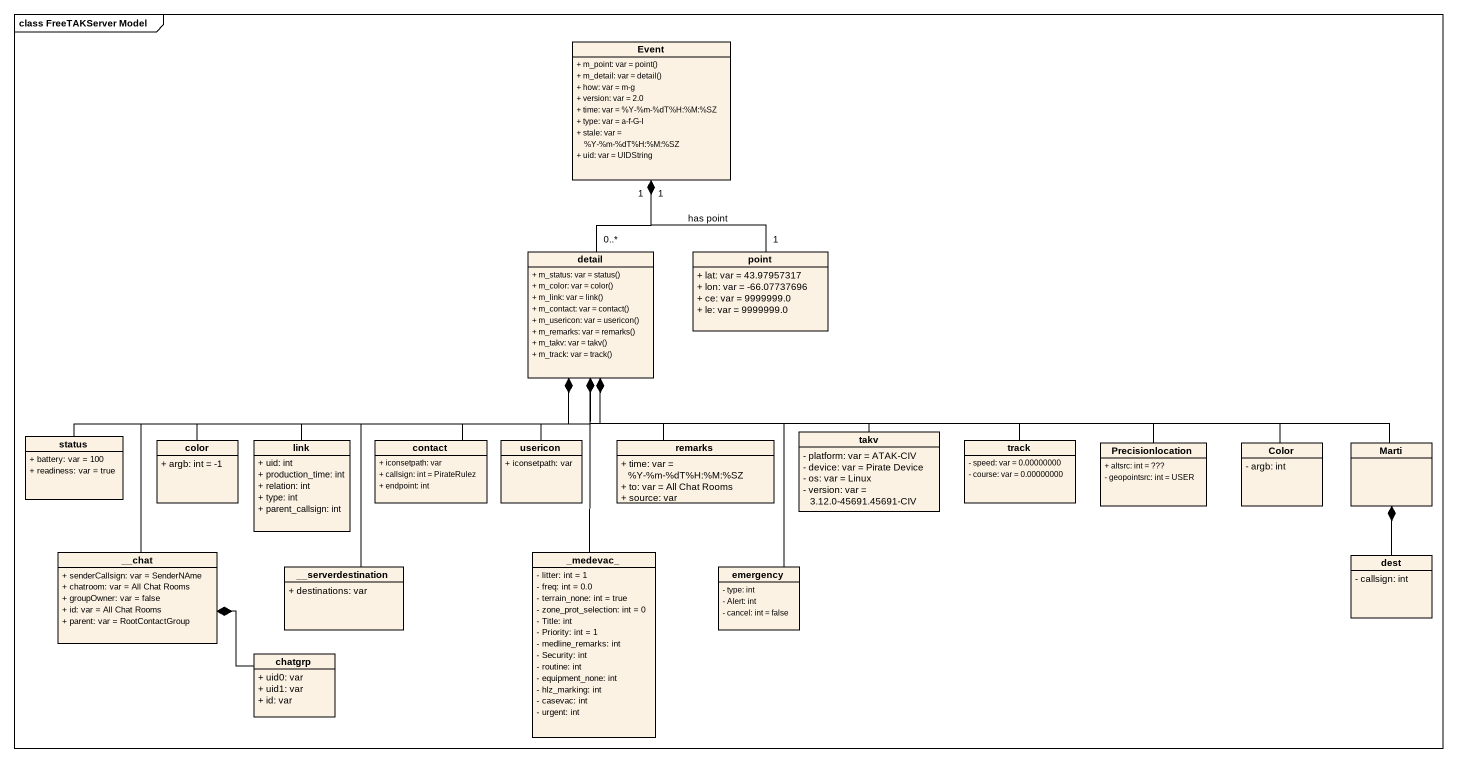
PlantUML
@startuml
mainframe class FreeTAKServer Model
hide circle
hide empty members
skinparam classAttributeIconSize 0
class Event {
  {field} + m_point: var = point()
  {field} + m_detail: var = detail()
  + how: var = m-g
  + version: var = 2.0
  + time: var = %Y-%m-%dT%H:%M:%SZ
  + type: var = a-f-G-I
  + stale: var = %Y-%m-%dT%H:%M:%SZ
  + uid: var = UIDString
}
class detail {
  {field} + m_status: var = status()
  {field} + m_color: var = color()
  {field} + m_link: var = link()
  {field} + m_contact: var = contact()
  {field} + m_usericon: var = usericon()
  {field} + m_remarks: var = remarks()
  {field} + m_takv: var = takv()
  {field} + m_track: var = track()
}
class point {
  + lat: var = 43.97957317
  + lon: var = -66.07737696
  + ce: var = 9999999.0
  + le: var = 9999999.0
}
class status {
  + battery: var = 100
  + readiness: var = true
}
class color {
  + argb: int = -1
}
class link {
  + uid: int
  + production_time: int
  + relation: int
  + type: int
  + parent_callsign: int
}
class contact {
  + iconsetpath: var
  + callsign: int = PirateRulez
  + endpoint: int
}
class usericon {
  + iconsetpath: var
}
class remarks {
  + time: var = %Y-%m-%dT%H:%M:%SZ
  + to: var = All Chat Rooms
  + source: var
}
class takv {
  - platform: var = ATAK-CIV
  - device: var = Pirate Device
  - os: var = Linux
  - version: var = 3.12.0-45691.45691-CIV
}
class track {
  - speed: var = 0.00000000
  - course: var = 0.00000000
}
class Precisionlocation {
  + altsrc: int = ???
  - geopointsrc: int = USER
}
class Color {
  - argb: int
}
class Marti
class "__chat" as chat {
  + senderCallsign: var = SenderNAme
  + chatroom: var = All Chat Rooms
  + groupOwner: var = false
  + id: var = All Chat Rooms
  + parent: var = RootContactGroup
}
class "__serverdestination" as serverdestination {
  + destinations: var
}
class "_medevac_" as medevac {
  - litter: int = 1
  - freq: int = 0.0
  - terrain_none: int = true
  - zone_prot_selection: int = 0
  - Title: int
  - Priority: int = 1
  - medline_remarks: int
  - Security: int
  - routine: int
  - equipment_none: int
  - hlz_marking: int
  - casevac: int
  - urgent: int
}
class emergency {
  - type: int
  - Alert: int
  - cancel: int = false
}
class dest {
  - callsign: int
}
class chatgrp {
  + uid0: var
  + uid1: var
  + id: var
}
detail "0..*" -up-* "1" Event
point "1" -up-* "1" Event : has point
status -right-* detail
color -right-* detail
link -right-* detail
contact -up-* detail
usericon -up-* detail
remarks -up-* detail
takv -left-* detail
track -left-* detail
Precisionlocation -left-* detail
Color -left-* detail
Marti -left-* detail
chat -up-* detail
serverdestination -up-* detail
medevac -up-* detail
emergency -up-* detail
dest -up-* Marti
chatgrp -left-* chat
@enduml
